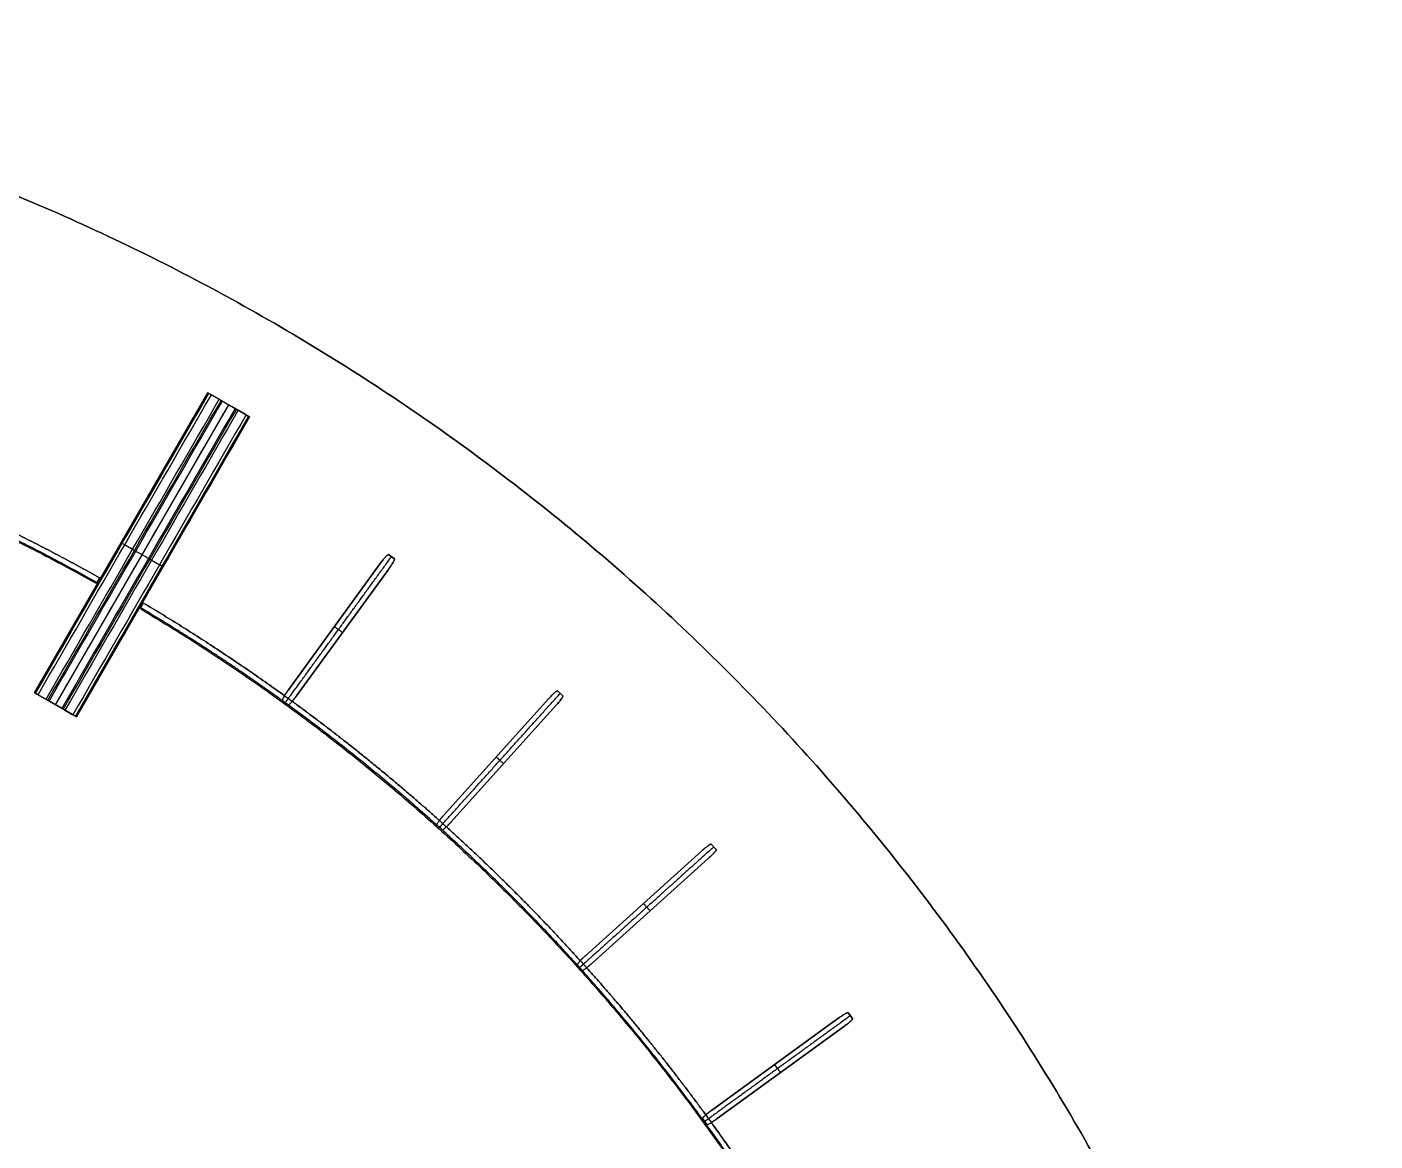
# Model space of a CAD drawing. Header units: millimetres. Extents: x -14 to 14, y 47 to 75.
# Drawn here: x 5.42 to 13.97, y 67.94 to 75 of the extents above; entities that cross this region are included whole.
import ezdxf

# ---------------------------------------------------------------- set-up
doc = ezdxf.new("R2010")
doc.units = ezdxf.units.MM
doc.header["$MEASUREMENT"] = 0
doc.layers.add('Default', color=7, linetype='Continuous')

msp = doc.modelspace()

# ---------------------------------------------------------------- linework, layer by layer
at = {"layer": 'Default', "color": 3}
for p, q in [((6.5677, 72.6809, 0.3021), (6.5677, 72.6809, 0.2157)), ((5.6018, 70.7025, 0.2376), (6.6999, 72.6046, 0.2376)), ((6.6999, 72.6046, 0.2376), (6.6999, 72.6046, 0.2157)), ((6.8321, 72.5283, 0.3021), (6.8321, 72.5283, 0.2157)), ((6.0187, 71.7299, 0.3021), (6.0187, 71.7299, 0.2157)), ((6.283, 71.5772, 0.3021), (6.283, 71.5772, 0.2157)), ((5.4696, 70.7788, 0.3021), (5.4696, 70.7788, 0.2157)), ((5.6018, 70.7025, 0.2376), (5.6018, 70.7025, 0.2157)), ((5.7339, 70.6262, 0.3021), (5.7339, 70.6262, 0.2157))]:
    msp.add_line(p, q, dxfattribs=at)
at = {"layer": 'Default', "color": 6}
for p, q in [((7.75, 71.6274, 0.2157), (7.7124, 71.6548, 0.2157)), ((7.75, 71.6274, 0.2258), (7.7124, 71.6548, 0.2258)), ((7.7124, 71.6548, 0.2207), (7.75, 71.6274, 0.2207)), ((7.7124, 71.6548, 0.2157), (7.7124, 71.6548, 0.2258)), ((7.75, 71.6274, 0.2157), (7.75, 71.6274, 0.2258)), ((7.6608, 71.5982, 0.2157), (7.0785, 70.7968, 0.2157)), ((7.6608, 71.5982, 0.2258), (7.0785, 70.7968, 0.2258)), ((7.0785, 70.7968, 0.2207), (7.6608, 71.5982, 0.2207)), ((7.1299, 70.7594, 0.2157), (7.7121, 71.5608, 0.2157)), ((7.1299, 70.7594, 0.2258), (7.7121, 71.5608, 0.2258)), ((7.7121, 71.5608, 0.2207), (7.1299, 70.7594, 0.2207)), ((7.6608, 71.5982, 0.2157), (7.6608, 71.5982, 0.2258)), ((7.7121, 71.5608, 0.2157), (7.7121, 71.5608, 0.2258)), ((7.0785, 70.7968, 0.2157), (7.0785, 70.7968, 0.2258)), ((8.8185, 70.7591, 0.2157), (8.7838, 70.7903, 0.2157)), ((8.8185, 70.7591, 0.2258), (8.7838, 70.7903, 0.2258)), ((8.7838, 70.7903, 0.2207), (8.8185, 70.7591, 0.2207)), ((8.7838, 70.7903, 0.2157), (8.7838, 70.7903, 0.2258)), ((7.0406, 70.7302, 0.2157), (7.057, 70.716, 0.2157)), ((7.0406, 70.7302, 0.2258), (7.057, 70.716, 0.2258)), ((7.057, 70.716, 0.2157), (7.0776, 70.7019, 0.2157)), ((7.057, 70.716, 0.2258), (7.0776, 70.7019, 0.2258)), ((7.1299, 70.7594, 0.2157), (7.1299, 70.7594, 0.2258)), ((8.7266, 70.7393, 0.2157), (8.0638, 70.0032, 0.2157)), ((8.7266, 70.7393, 0.2258), (8.0638, 70.0032, 0.2258)), ((8.0638, 70.0032, 0.2207), (8.7266, 70.7393, 0.2207)), ((8.111, 69.9607, 0.2157), (8.7738, 70.6968, 0.2157)), ((8.111, 69.9607, 0.2258), (8.7738, 70.6968, 0.2258)), ((8.7738, 70.6968, 0.2207), (8.111, 69.9607, 0.2207)), ((8.7266, 70.7393, 0.2157), (8.7266, 70.7393, 0.2258)), ((8.7738, 70.6968, 0.2157), (8.7738, 70.6968, 0.2258)), ((8.8185, 70.7591, 0.2157), (8.8185, 70.7591, 0.2258)), ((8.0638, 70.0032, 0.2157), (8.0638, 70.0032, 0.2258)), ((8.0191, 69.9409, 0.2157), (8.0537, 69.9098, 0.2157)), ((8.0191, 69.9409, 0.2258), (8.0537, 69.9098, 0.2258)), ((8.111, 69.9607, 0.2157), (8.111, 69.9607, 0.2258)), ((9.6968, 69.7738, 0.2157), (8.9607, 69.111, 0.2157)), ((9.6968, 69.7738, 0.2258), (8.9607, 69.111, 0.2258)), ((8.9607, 69.111, 0.2207), (9.6968, 69.7738, 0.2207)), ((9.6968, 69.7738, 0.2157), (9.6968, 69.7738, 0.2258)), ((9.7903, 69.7838, 0.2157), (9.7591, 69.8185, 0.2157)), ((9.7903, 69.7838, 0.2258), (9.7591, 69.8185, 0.2258)), ((9.7591, 69.8185, 0.2207), (9.7903, 69.7838, 0.2207)), ((9.7591, 69.8185, 0.2157), (9.7591, 69.8185, 0.2258)), ((9.7903, 69.7838, 0.2157), (9.7903, 69.7838, 0.2258)), ((9.0032, 69.0638, 0.2157), (9.7393, 69.7266, 0.2157)), ((9.0032, 69.0638, 0.2258), (9.7393, 69.7266, 0.2258)), ((9.7393, 69.7266, 0.2207), (9.0032, 69.0638, 0.2207)), ((9.7393, 69.7266, 0.2157), (9.7393, 69.7266, 0.2258)), ((8.9098, 69.0537, 0.2157), (8.9242, 69.0362, 0.2157)), ((8.9098, 69.0537, 0.2258), (8.9242, 69.0362, 0.2258)), ((8.9607, 69.111, 0.2157), (8.9607, 69.111, 0.2258)), ((9.0032, 69.0638, 0.2157), (9.0032, 69.0638, 0.2258)), ((8.9242, 69.0362, 0.2157), (8.9405, 69.0187, 0.2157)), ((8.9242, 69.0362, 0.2258), (8.9405, 69.0187, 0.2258)), ((10.5608, 68.7121, 0.2157), (9.7594, 68.1299, 0.2157)), ((10.5608, 68.7121, 0.2258), (9.7594, 68.1299, 0.2258)), ((9.7594, 68.1299, 0.2207), (10.5608, 68.7121, 0.2207)), ((10.5608, 68.7121, 0.2157), (10.5608, 68.7121, 0.2258)), ((10.6548, 68.7124, 0.2157), (10.6274, 68.75, 0.2157)), ((10.6548, 68.7124, 0.2258), (10.6274, 68.75, 0.2258)), ((10.6274, 68.75, 0.2207), (10.6548, 68.7124, 0.2207)), ((10.6274, 68.75, 0.2157), (10.6274, 68.75, 0.2258)), ((10.6548, 68.7124, 0.2157), (10.6548, 68.7124, 0.2258)), ((9.7968, 68.0785, 0.2157), (10.5982, 68.6608, 0.2157)), ((9.7968, 68.0785, 0.2258), (10.5982, 68.6608, 0.2258)), ((10.5982, 68.6608, 0.2207), (9.7968, 68.0785, 0.2207)), ((10.5982, 68.6608, 0.2157), (10.5982, 68.6608, 0.2258)), ((9.7594, 68.1299, 0.2157), (9.7594, 68.1299, 0.2258)), ((9.7028, 68.0783, 0.2157), (9.7302, 68.0406, 0.2157)), ((9.7028, 68.0783, 0.2258), (9.7302, 68.0406, 0.2258)), ((9.7968, 68.0785, 0.2157), (9.7968, 68.0785, 0.2258))]:
    msp.add_line(p, q, dxfattribs=at)
at = {"layer": 'Default', "color": 3}
for points in [[(6.5677, 72.6809), (5.4696, 70.7788)], [(5.4696, 70.7788), (6.5677, 72.6809)], [(6.8321, 72.5283), (6.5677, 72.6809)], [(6.5677, 72.6809), (6.6827, 72.6145)], [(6.64, 72.6392), (6.5897, 72.6682)], [(6.7171, 72.5947), (6.8321, 72.5283)], [(6.8102, 72.5409), (6.7598, 72.57)], [(5.7339, 70.6262), (6.8321, 72.5283)], [(6.8321, 72.5283), (5.7339, 70.6262)], [(5.4696, 70.7788), (5.7339, 70.6262)], [(5.5846, 70.7125), (5.4696, 70.7788)], [(5.4915, 70.7662), (5.5418, 70.7371)], [(5.7339, 70.6262), (5.619, 70.6926)], [(5.6617, 70.6679), (5.712, 70.6389)]]:
    msp.add_lwpolyline(points, dxfattribs=at)
at = {"layer": 'Default', "color": 177}
for points, knots in [([(13.9667, 61, -0.0076), (13.9667, 75, -0.0076), (0, 75, -0.0076), (-13.9667, 75, -0.0076), (-13.9667, 61, -0.0076), (-13.9667, 47, -0.0076), (0, 47, -0.0076), (13.9667, 47, -0.0076), (13.9667, 61, -0.0076)], [0, 0, 0, 21.991149, 21.991149, 43.982297, 43.982297, 65.973446, 65.973446, 87.964594, 87.964594, 87.964594]), ([(13.9667, 61, 0.2176), (13.9667, 47, 0.2176), (0, 47, 0.2176), (-13.9667, 47, 0.2176), (-13.9667, 61, 0.2176), (-13.9667, 75, 0.2176), (0, 75, 0.2176), (13.9667, 75, 0.2176), (13.9667, 61, 0.2176)], [-87.964594, -87.964594, -87.964594, -65.973446, -65.973446, -43.982297, -43.982297, -21.991149, -21.991149, 0, 0, 0]), ([(13.9667, 61, 0.105), (13.9667, 75, 0.105), (0, 75, 0.105), (-13.9667, 75, 0.105), (-13.9667, 61, 0.105), (-13.9667, 47, 0.105), (0, 47, 0.105), (13.9667, 47, 0.105), (13.9667, 61, 0.105)], [0, 0, 0, 21.991149, 21.991149, 43.982297, 43.982297, 65.973446, 65.973446, 87.964594, 87.964594, 87.964594])]:
    msp.add_rational_spline(points, [1, 0.707106781187, 1, 0.707106781187, 1, 0.707106781187, 1, 0.707106781187, 1], degree=2, knots=knots, dxfattribs=at)
at = {"layer": 'Default', "color": 6}
msp.add_rational_spline([(0.1613, 72.9998, 0.2207), (0.5796, 72.9942, 0.2207), (0.9966, 72.9595, 0.2207), (3.5896, 72.7434, 0.2207), (5.8603, 71.4728, 0.2207)], [0.97291138755, 0.98576373043, 1, 0.917593365729, 0.881557578823], degree=2, knots=[55.636794, 55.636794, 55.636794, 56.553061, 56.553061, 61.856868, 61.856868, 61.856868], dxfattribs=at)
at = {"layer": 'Default', "color": 3}
for points, degree in [([(5.4696, 70.7788, 0.3021), (5.8356, 71.4129, 0.3021), (6.2017, 72.0469, 0.3021), (6.5677, 72.6809, 0.3021)], 3), ([(5.476, 70.7751, 0.3163), (5.8421, 71.4091, 0.3163), (6.2081, 72.0432, 0.3163), (6.5742, 72.6772, 0.3163)], 3), ([(5.4915, 70.7662, 0.3221), (5.8576, 71.4002, 0.3221), (6.2236, 72.0342, 0.3221), (6.5897, 72.6682, 0.3221)], 3), ([(5.5418, 70.7371, 0.3221), (5.9079, 71.3711, 0.3221), (6.274, 72.0052, 0.3221), (6.64, 72.6392, 0.3221)], 3), ([(5.5534, 70.7305, 0.3191), (5.9194, 71.3645, 0.3191), (6.2855, 71.9985, 0.3191), (6.6515, 72.6325, 0.3191)], 3), ([(5.5615, 70.7258, 0.3111), (5.9275, 71.3598, 0.3111), (6.2936, 71.9938, 0.3111), (6.6596, 72.6279, 0.3111)], 3), ([(5.6018, 70.7025, 0.2157), (6.1508, 71.6536, 0.2157), (6.6999, 72.6046, 0.2157)], 2), ([(6.7402, 72.5813, 0.3111), (6.3742, 71.9473, 0.3111), (6.0081, 71.3133, 0.3111), (5.642, 70.6793, 0.3111)], 3), ([(6.7483, 72.5767, 0.3191), (6.3822, 71.9426, 0.3191), (6.0162, 71.3086, 0.3191), (5.6501, 70.6746, 0.3191)], 3), ([(6.7598, 72.57, 0.3221), (6.3938, 71.936, 0.3221), (6.0277, 71.302, 0.3221), (5.6617, 70.6679, 0.3221)], 3), ([(6.6596, 72.6279, 0.3111), (6.6731, 72.6201, 0.2866), (6.6865, 72.6123, 0.2621), (6.6999, 72.6046, 0.2376)], 3), ([(6.6999, 72.6046, 0.2376), (6.7133, 72.5968, 0.2621), (6.7268, 72.5891, 0.2866), (6.7402, 72.5813, 0.3111)], 3), ([(6.8102, 72.5409, 0.3221), (6.4441, 71.9069, 0.3221), (6.078, 71.2729, 0.3221), (5.712, 70.6389, 0.3221)], 3), ([(6.8257, 72.532, 0.3163), (6.4596, 71.898, 0.3163), (6.0936, 71.2639, 0.3163), (5.7275, 70.6299, 0.3163)], 3), ([(6.8321, 72.5283, 0.3021), (6.466, 71.8943, 0.3021), (6.1, 71.2602, 0.3021), (5.7339, 70.6262, 0.3021)], 3), ([(6.0187, 71.7299, 0.2157), (6.1508, 71.6536, 0.2157), (6.283, 71.5772, 0.2157)], 2), ([(6.0406, 71.7172, 0.3221), (6.0658, 71.7027, 0.3221), (6.0909, 71.6881, 0.3221)], 2), ([(6.2107, 71.619, 0.3221), (6.2359, 71.6044, 0.3221), (6.2611, 71.5899, 0.3221)], 2), ([(5.6018, 70.7025, 0.2376), (5.5883, 70.7103, 0.2621), (5.5749, 70.718, 0.2866), (5.5615, 70.7258, 0.3111)], 3), ([(5.642, 70.6793, 0.3111), (5.6286, 70.687, 0.2866), (5.6152, 70.6948, 0.2621), (5.6018, 70.7025, 0.2376)], 3)]:
    msp.add_open_spline(points, degree=degree, dxfattribs=at)
for points, weights in [([(6.5677, 72.6809, 0.3021), (6.5677, 72.6809, 0.3221), (6.5897, 72.6682, 0.3221)], [1, 0.707106781187, 1]), ([(6.64, 72.6392, 0.3221), (6.6536, 72.6314, 0.3221), (6.6596, 72.6279, 0.3111)], [1, 0.850650808352, 1]), ([(6.7402, 72.5813, 0.3111), (6.7463, 72.5778, 0.3221), (6.7598, 72.57, 0.3221)], [1, 0.850650808352, 1]), ([(6.7598, 72.57, 0.3221), (6.7463, 72.5778, 0.3221), (6.7402, 72.5813, 0.3111)], [1, 0.850650808352, 1]), ([(6.8102, 72.5409, 0.3221), (6.8321, 72.5283, 0.3221), (6.8321, 72.5283, 0.3021)], [1, 0.707106781187, 1]), ([(5.4915, 70.7662, 0.3221), (5.4696, 70.7788, 0.3221), (5.4696, 70.7788, 0.3021)], [1, 0.707106781187, 1]), ([(5.5615, 70.7258, 0.3111), (5.5554, 70.7293, 0.3221), (5.5418, 70.7371, 0.3221)], [1, 0.850650808352, 1]), ([(5.6617, 70.6679, 0.3221), (5.6481, 70.6758, 0.3221), (5.642, 70.6793, 0.3111)], [1, 0.850650808352, 1]), ([(5.6617, 70.6679, 0.3221), (5.6481, 70.6758, 0.3221), (5.642, 70.6793, 0.3111)], [1, 0.850650808352, 1]), ([(5.7339, 70.6262, 0.3021), (5.7339, 70.6262, 0.3221), (5.712, 70.6389, 0.3221)], [1, 0.707106781187, 1])]:
    msp.add_rational_spline(points, weights, degree=2, dxfattribs=at)
at = {"layer": 'Default', "color": 6}
for points, weights in [([(5.8632, 71.478, 0.2258), (5.3873, 71.7451, 0.2258), (4.8891, 71.9678, 0.2258)], [0.881564457845, 0.888883893841, 0.898115936123]), ([(5.8632, 71.478, 0.2157), (5.3873, 71.7451, 0.2157), (4.8891, 71.9678, 0.2157)], [0.881564457845, 0.888883893838, 0.898115936116]), ([(4.9253, 71.9883, 0.2258), (5.4136, 71.7694, 0.2258), (5.8806, 71.508, 0.2258)], [0.897683845396, 0.88870349032, 0.881550598335]), ([(4.9253, 71.9883, 0.2157), (5.4136, 71.7694, 0.2157), (5.8806, 71.508, 0.2157)], [0.897683845396, 0.88870349032, 0.881550598335]), ([(5.8806, 71.508, 0.2207), (5.4136, 71.7694, 0.2207), (4.9253, 71.9882, 0.2207)], [0.881550598334, 0.888703154559, 0.897683002313]), ([(7.7124, 71.6548, 0.2157), (7.7055, 71.6598, 0.2157), (7.6608, 71.5982, 0.2157)], [1, 0.707106781187, 1]), ([(7.7124, 71.6548, 0.2258), (7.7055, 71.6598, 0.2258), (7.6608, 71.5982, 0.2258)], [1, 0.707106781187, 1]), ([(7.6608, 71.5982, 0.2207), (7.7055, 71.6598, 0.2207), (7.7124, 71.6548, 0.2207)], [1, 0.707106781187, 1]), ([(7.7121, 71.5608, 0.2157), (7.7569, 71.6224, 0.2157), (7.75, 71.6274, 0.2157)], [1, 0.707106781187, 1]), ([(7.7121, 71.5608, 0.2258), (7.7569, 71.6224, 0.2258), (7.75, 71.6274, 0.2258)], [1, 0.707106781187, 1]), ([(7.75, 71.6274, 0.2207), (7.7569, 71.6224, 0.2207), (7.7121, 71.5608, 0.2207)], [1, 0.707106781187, 1]), ([(6.1396, 71.3115, 0.2207), (8.7546, 69.7546, 0.2207), (10.3115, 67.1396, 0.2207)], [0.877439694372, 0.84173082092, 0.859404993042]), ([(7.057, 70.716, 0.2258), (6.6135, 71.0372, 0.2258), (6.1426, 71.3167, 0.2258)], [0.86600523864, 0.870802322361, 0.877447486152]), ([(7.057, 70.716, 0.2157), (6.6135, 71.0372, 0.2157), (6.1426, 71.3167, 0.2157)], [0.866005238563, 0.870802322307, 0.877447486152]), ([(6.1599, 71.3467, 0.2258), (6.6198, 71.073, 0.2258), (7.0535, 70.7595, 0.2258)], [0.877446111325, 0.870970161112, 0.866249470655]), ([(6.1599, 71.3467, 0.2157), (6.6198, 71.073, 0.2157), (7.0535, 70.7595, 0.2157)], [0.877446111325, 0.870970161112, 0.866249470655]), ([(7.0536, 70.7595, 0.2207), (6.6198, 71.073, 0.2207), (6.1599, 71.3467, 0.2207)], [0.866248676518, 0.870969616396, 0.877446111325]), ([(7.0785, 70.7968, 0.2157), (7.0639, 70.7767, 0.2157), (7.0535, 70.7595, 0.2157)], [1, 0.881117360203, 0.858741441199]), ([(7.0785, 70.7968, 0.2258), (7.0639, 70.7767, 0.2258), (7.0535, 70.7595, 0.2258)], [1, 0.881117360211, 0.858741441202]), ([(7.0535, 70.7595, 0.2207), (7.064, 70.7767, 0.2207), (7.0785, 70.7968, 0.2207)], [0.858751476503, 0.88114400597, 1]), ([(8.7838, 70.7903, 0.2157), (8.7776, 70.7959, 0.2157), (8.7266, 70.7393, 0.2157)], [1, 0.707106781187, 1]), ([(8.7838, 70.7903, 0.2258), (8.7776, 70.7959, 0.2258), (8.7266, 70.7393, 0.2258)], [1, 0.707106781187, 1]), ([(8.7266, 70.7393, 0.2207), (8.7776, 70.7959, 0.2207), (8.7838, 70.7903, 0.2207)], [1, 0.707106781187, 1]), ([(7.0535, 70.7595, 0.2157), (7.0371, 70.7327, 0.2157), (7.0406, 70.7302, 0.2157)], [0.858741441199, 0.825989420983, 1]), ([(7.0535, 70.7595, 0.2258), (7.0371, 70.7327, 0.2258), (7.0406, 70.7302, 0.2258)], [0.858741441202, 0.825989420975, 1]), ([(8.9242, 69.0362, 0.2258), (8.079, 69.9742, 0.2258), (7.057, 70.716, 0.2258)], [0.85375632799, 0.855143027541, 0.86600523864]), ([(8.9242, 69.0362, 0.2157), (8.079, 69.9742, 0.2157), (7.057, 70.716, 0.2157)], [0.853756327981, 0.855143027502, 0.866005238563]), ([(7.0776, 70.7019, 0.2157), (7.0811, 70.6994, 0.2157), (7.1022, 70.7241, 0.2157)], [1, 0.825989420983, 0.858741441199]), ([(7.0776, 70.7019, 0.2258), (7.0811, 70.6994, 0.2258), (7.1022, 70.7241, 0.2258)], [1, 0.825989420981, 0.8587414412]), ([(7.1299, 70.7594, 0.2207), (7.1153, 70.7393, 0.2207), (7.1021, 70.724, 0.2207)], [1, 0.880702696861, 0.858586520645]), ([(7.1022, 70.7241, 0.2157), (7.1153, 70.7394, 0.2157), (7.1299, 70.7594, 0.2157)], [0.858741441199, 0.881117360204, 1]), ([(7.1022, 70.7241, 0.2258), (7.1153, 70.7394, 0.2258), (7.1299, 70.7594, 0.2258)], [0.8587414412, 0.881117360205, 1]), ([(7.1022, 70.7241, 0.2258), (7.5874, 70.3697, 0.2258), (8.035, 69.9688, 0.2258)], [0.865726553114, 0.860598125224, 0.857630251141]), ([(7.1022, 70.7241, 0.2157), (7.5874, 70.3697, 0.2157), (8.035, 69.9688, 0.2157)], [0.865726553114, 0.860598125224, 0.857630251141]), ([(8.035, 69.9688, 0.2207), (7.5875, 70.3697, 0.2207), (7.1023, 70.7241, 0.2207)], [0.857630251141, 0.86059794163, 0.865725918627]), ([(8.7738, 70.6968, 0.2157), (8.8247, 70.7534, 0.2157), (8.8185, 70.7591, 0.2157)], [1, 0.707106781187, 1]), ([(8.7738, 70.6968, 0.2258), (8.8247, 70.7534, 0.2258), (8.8185, 70.7591, 0.2258)], [1, 0.707106781187, 1]), ([(8.8185, 70.7591, 0.2207), (8.8247, 70.7534, 0.2207), (8.7738, 70.6968, 0.2207)], [1, 0.707106781187, 1]), ([(8.0638, 70.0032, 0.2157), (8.0472, 69.9848, 0.2157), (8.035, 69.9688, 0.2157)], [1, 0.881117360205, 0.8587414412]), ([(8.0638, 70.0032, 0.2258), (8.0472, 69.9848, 0.2258), (8.035, 69.9688, 0.2258)], [1, 0.881117360206, 0.8587414412]), ([(8.035, 69.9688, 0.2207), (8.0472, 69.9848, 0.2207), (8.0638, 70.0032, 0.2207)], [0.858741441198, 0.881117360201, 1]), ([(8.035, 69.9688, 0.2157), (8.0159, 69.9438, 0.2157), (8.0191, 69.9409, 0.2157)], [0.8587414412, 0.825989420982, 1]), ([(8.035, 69.9688, 0.2258), (8.0159, 69.9438, 0.2258), (8.0191, 69.9409, 0.2258)], [0.8587414412, 0.825989420981, 1]), ([(8.035, 69.9688, 0.2157), (8.0574, 69.9487, 0.2157), (8.0798, 69.9285, 0.2157)], [0.85763024953, 0.857482003328, 0.85733914778]), ([(8.035, 69.9688, 0.2258), (8.0574, 69.9487, 0.2258), (8.0798, 69.9285, 0.2258)], [0.85763024953, 0.857482003328, 0.85733914778]), ([(8.0537, 69.9098, 0.2157), (8.0569, 69.9069, 0.2157), (8.0798, 69.9285, 0.2157)], [1, 0.825989420982, 0.8587414412]), ([(8.0537, 69.9098, 0.2258), (8.0569, 69.9069, 0.2258), (8.0798, 69.9285, 0.2258)], [1, 0.825989420981, 0.8587414412]), ([(8.0798, 69.9285, 0.2157), (8.0944, 69.9423, 0.2157), (8.111, 69.9607, 0.2157)], [0.8587414412, 0.881117360205, 1]), ([(8.0798, 69.9285, 0.2258), (8.0944, 69.9423, 0.2258), (8.111, 69.9607, 0.2258)], [0.8587414412, 0.881117360206, 1]), ([(8.111, 69.9607, 0.2207), (8.0944, 69.9423, 0.2207), (8.0798, 69.9285, 0.2207)], [1, 0.881117360201, 0.858741441198]), ([(8.0798, 69.9285, 0.2258), (8.5253, 69.5253, 0.2258), (8.9285, 69.0798, 0.2258)], [0.857339146228, 0.854499460823, 0.853789816017]), ([(8.0798, 69.9285, 0.2157), (8.5253, 69.5253, 0.2157), (8.9285, 69.0798, 0.2157)], [0.857339146228, 0.854499460823, 0.853789816017]), ([(8.9285, 69.0797, 0.2207), (8.5253, 69.5253, 0.2207), (8.0798, 69.9285, 0.2207)], [0.853789780312, 0.854499389382, 0.857339146228]), ([(9.7591, 69.8185, 0.2157), (9.7534, 69.8247, 0.2157), (9.6968, 69.7738, 0.2157)], [1, 0.707106781187, 1]), ([(9.7591, 69.8185, 0.2258), (9.7534, 69.8247, 0.2258), (9.6968, 69.7738, 0.2258)], [1, 0.707106781187, 1]), ([(9.6968, 69.7738, 0.2207), (9.7534, 69.8247, 0.2207), (9.7591, 69.8185, 0.2207)], [1, 0.707106781187, 1]), ([(9.7393, 69.7266, 0.2157), (9.7959, 69.7776, 0.2157), (9.7903, 69.7838, 0.2157)], [1, 0.707106781187, 1]), ([(9.7393, 69.7266, 0.2258), (9.7959, 69.7776, 0.2258), (9.7903, 69.7838, 0.2258)], [1, 0.707106781187, 1]), ([(9.7903, 69.7838, 0.2207), (9.7959, 69.7776, 0.2207), (9.7393, 69.7266, 0.2207)], [1, 0.707106781187, 1]), ([(8.9285, 69.0798, 0.2157), (8.9069, 69.0569, 0.2157), (8.9098, 69.0537, 0.2157)], [0.8587414412, 0.82598942098, 1]), ([(8.9285, 69.0798, 0.2258), (8.9069, 69.0569, 0.2258), (8.9098, 69.0537, 0.2258)], [0.8587414412, 0.82598942098, 1]), ([(8.9283, 69.0796, 0.2207), (8.9421, 69.0942, 0.2207), (8.9607, 69.111, 0.2207)], [0.85843383856, 0.880287732872, 1]), ([(8.9607, 69.111, 0.2157), (8.9423, 69.0944, 0.2157), (8.9285, 69.0798, 0.2157)], [1, 0.881117360206, 0.8587414412]), ([(8.9607, 69.111, 0.2258), (8.9423, 69.0944, 0.2258), (8.9285, 69.0798, 0.2258)], [1, 0.881117360206, 0.8587414412]), ([(8.9285, 69.0798, 0.2157), (8.9487, 69.0574, 0.2157), (8.9688, 69.035, 0.2157)], [0.853789816017, 0.853754270862, 0.853724069709]), ([(8.9285, 69.0798, 0.2258), (8.9487, 69.0574, 0.2258), (8.9688, 69.035, 0.2258)], [0.853789816017, 0.853754270862, 0.853724069709]), ([(9.0032, 69.0638, 0.2207), (8.9847, 69.0471, 0.2207), (8.9687, 69.0349, 0.2207)], [1, 0.880702683095, 0.858586515541]), ([(8.9688, 69.035, 0.2157), (8.9848, 69.0472, 0.2157), (9.0032, 69.0638, 0.2157)], [0.8587414412, 0.881117360206, 1]), ([(8.9688, 69.035, 0.2258), (8.9848, 69.0472, 0.2258), (9.0032, 69.0638, 0.2258)], [0.8587414412, 0.881117360206, 1]), ([(10.3178, 67.1432, 0.2258), (9.7141, 68.1583, 0.2258), (8.9242, 69.0362, 0.2258)], [0.859406920029, 0.852463482329, 0.85375632799]), ([(10.3178, 67.1432, 0.2157), (9.7141, 68.1583, 0.2157), (8.9242, 69.0362, 0.2157)], [0.859406920029, 0.852463482353, 0.853756327981]), ([(8.9405, 69.0187, 0.2157), (8.9434, 69.0155, 0.2157), (8.9688, 69.035, 0.2157)], [1, 0.82598942098, 0.8587414412]), ([(8.9405, 69.0187, 0.2258), (8.9434, 69.0155, 0.2258), (8.9688, 69.035, 0.2258)], [1, 0.82598942098, 0.8587414412]), ([(8.9688, 69.035, 0.2258), (9.3697, 68.5874, 0.2258), (9.7241, 68.1022, 0.2258)], [0.853724069709, 0.853122087681, 0.854643284933]), ([(8.9688, 69.035, 0.2157), (9.3697, 68.5874, 0.2157), (9.7241, 68.1022, 0.2157)], [0.853724069709, 0.853122087681, 0.854643284933]), ([(9.7241, 68.1022, 0.2207), (9.3697, 68.5874, 0.2207), (8.9688, 69.035, 0.2207)], [0.854643284933, 0.853122093852, 0.853724064825]), ([(10.6274, 68.75, 0.2157), (10.6224, 68.7569, 0.2157), (10.5608, 68.7121, 0.2157)], [1, 0.707106781187, 1]), ([(10.6274, 68.75, 0.2258), (10.6224, 68.7569, 0.2258), (10.5608, 68.7121, 0.2258)], [1, 0.707106781187, 1]), ([(10.5608, 68.7121, 0.2207), (10.6224, 68.7569, 0.2207), (10.6274, 68.75, 0.2207)], [1, 0.707106781187, 1]), ([(10.5982, 68.6608, 0.2157), (10.6598, 68.7055, 0.2157), (10.6548, 68.7124, 0.2157)], [1, 0.707106781187, 1]), ([(10.5982, 68.6608, 0.2258), (10.6598, 68.7055, 0.2258), (10.6548, 68.7124, 0.2258)], [1, 0.707106781187, 1]), ([(10.6548, 68.7124, 0.2207), (10.6598, 68.7055, 0.2207), (10.5982, 68.6608, 0.2207)], [1, 0.707106781187, 1]), ([(9.7594, 68.1299, 0.2157), (9.7394, 68.1153, 0.2157), (9.7241, 68.1022, 0.2157)], [1, 0.881117360208, 0.858741441201]), ([(9.7594, 68.1299, 0.2258), (9.7394, 68.1153, 0.2258), (9.7241, 68.1022, 0.2258)], [1, 0.881117360207, 0.8587414412]), ([(9.7241, 68.1022, 0.2207), (9.7394, 68.1153, 0.2207), (9.7594, 68.1299, 0.2207)], [0.858741441198, 0.881117360202, 1]), ([(9.7241, 68.1022, 0.2157), (9.7003, 68.0818, 0.2157), (9.7028, 68.0783, 0.2157)], [0.858741441201, 0.825989420979, 1]), ([(9.7241, 68.1022, 0.2258), (9.7003, 68.0818, 0.2258), (9.7028, 68.0783, 0.2258)], [0.8587414412, 0.82598942098, 1]), ([(9.7302, 68.0406, 0.2157), (9.7327, 68.0371, 0.2157), (9.7595, 68.0535, 0.2157)], [1, 0.825989420978, 0.858741441201]), ([(9.7302, 68.0406, 0.2258), (9.7327, 68.0371, 0.2258), (9.7595, 68.0535, 0.2258)], [1, 0.825989420953, 0.85874144121]), ([(9.7595, 68.0535, 0.2157), (9.7767, 68.0639, 0.2157), (9.7968, 68.0785, 0.2157)], [0.858741441201, 0.881117360208, 1]), ([(9.7595, 68.0535, 0.2258), (9.7767, 68.0639, 0.2258), (9.7968, 68.0785, 0.2258)], [0.85874144121, 0.881117360233, 1]), ([(9.7968, 68.0785, 0.2207), (9.7767, 68.0639, 0.2207), (9.7595, 68.0535, 0.2207)], [1, 0.881117360205, 0.8587414412]), ([(9.7595, 68.0535, 0.2258), (10.073, 67.6198, 0.2258), (10.3467, 67.1599, 0.2258)], [0.854801449116, 0.856256535563, 0.859408078171]), ([(9.7595, 68.0535, 0.2157), (10.073, 67.6198, 0.2157), (10.3467, 67.1599, 0.2157)], [0.854801449116, 0.856256535563, 0.859408078171]), ([(10.3467, 67.1599, 0.2207), (10.073, 67.6198, 0.2207), (9.7595, 68.0535, 0.2207)], [0.859408078171, 0.856256535563, 0.854801449116])]:
    msp.add_rational_spline(points, weights, degree=2, dxfattribs=at)
for points, degree in [([(7.0779, 70.7419, 0.2157), (7.4045, 71.1915, 0.2157), (7.7312, 71.6411, 0.2157)], 2), ([(7.0779, 70.7419, 0.2258), (7.4045, 71.1915, 0.2258), (7.7312, 71.6411, 0.2258)], 2), ([(5.8632, 71.478, 0.2258), (5.8602, 71.4728, 0.2224), (5.8602, 71.4728, 0.219), (5.8632, 71.478, 0.2157)], 3), ([(5.8806, 71.508, 0.2258), (5.8748, 71.498, 0.2258), (5.869, 71.488, 0.2258), (5.8632, 71.478, 0.2258)], 3), ([(5.8806, 71.508, 0.2157), (5.8748, 71.498, 0.2157), (5.869, 71.488, 0.2157), (5.8632, 71.478, 0.2157)], 3), ([(5.8806, 71.508, 0.2157), (5.8806, 71.508, 0.219), (5.8806, 71.508, 0.2224), (5.8806, 71.508, 0.2258)], 3), ([(6.1426, 71.3167, 0.2157), (6.1396, 71.3115, 0.219), (6.1396, 71.3115, 0.2224), (6.1426, 71.3167, 0.2258)], 3), ([(6.1426, 71.3167, 0.2258), (6.1484, 71.3267, 0.2258), (6.1542, 71.3367, 0.2258), (6.1599, 71.3467, 0.2258)], 3), ([(6.1426, 71.3167, 0.2157), (6.1484, 71.3267, 0.2157), (6.1542, 71.3367, 0.2157), (6.1599, 71.3467, 0.2157)], 3), ([(6.1599, 71.3467, 0.2258), (6.1599, 71.3467, 0.2224), (6.1599, 71.3467, 0.219), (6.1599, 71.3467, 0.2157)], 3), ([(7.421, 71.1601, 0.2157), (7.3953, 71.1788, 0.2157), (7.3696, 71.1975, 0.2157)], 2), ([(7.421, 71.1601, 0.2258), (7.3953, 71.1788, 0.2258), (7.3696, 71.1975, 0.2258)], 2), ([(8.0574, 69.9486, 0.2157), (8.4293, 70.3616, 0.2157), (8.8012, 70.7747, 0.2157)], 2), ([(8.0574, 69.9486, 0.2258), (8.4293, 70.3616, 0.2258), (8.8012, 70.7747, 0.2258)], 2), ([(7.0535, 70.7595, 0.2157), (7.0536, 70.7597, 0.219), (7.0535, 70.7593, 0.2224), (7.0535, 70.7595, 0.2258)], 3), ([(7.0535, 70.7595, 0.2157), (7.0698, 70.7478, 0.2157), (7.086, 70.736, 0.2157), (7.1022, 70.7241, 0.2157)], 3), ([(7.0535, 70.7595, 0.2258), (7.0698, 70.7478, 0.2258), (7.086, 70.736, 0.2258), (7.1022, 70.7241, 0.2258)], 3), ([(7.0595, 70.7165, 0.2157), (7.0687, 70.7292, 0.2157), (7.0779, 70.7419, 0.2157)], 2), ([(7.0595, 70.7165, 0.2258), (7.0687, 70.7292, 0.2258), (7.0779, 70.7419, 0.2258)], 2), ([(7.1022, 70.7241, 0.2258), (7.1022, 70.7241, 0.2224), (7.1022, 70.7239, 0.219), (7.1022, 70.7241, 0.2157)], 3), ([(8.4424, 70.3288, 0.2157), (8.4188, 70.35, 0.2157), (8.3952, 70.3713, 0.2157)], 2), ([(8.4424, 70.3288, 0.2258), (8.4188, 70.35, 0.2258), (8.3952, 70.3713, 0.2258)], 2), ([(8.035, 69.9688, 0.2157), (8.035, 69.9688, 0.219), (8.035, 69.9688, 0.2224), (8.035, 69.9688, 0.2258)], 3), ([(8.0364, 69.9254, 0.2157), (8.0469, 69.937, 0.2157), (8.0574, 69.9486, 0.2157)], 2), ([(8.0364, 69.9254, 0.2258), (8.0469, 69.937, 0.2258), (8.0574, 69.9486, 0.2258)], 2), ([(8.0798, 69.9285, 0.2258), (8.0798, 69.9285, 0.2224), (8.0798, 69.9285, 0.219), (8.0798, 69.9285, 0.2157)], 3), ([(9.7747, 69.8012, 0.2157), (9.3617, 69.4293, 0.2157), (8.9486, 69.0574, 0.2157)], 2), ([(9.7747, 69.8012, 0.2258), (9.3617, 69.4293, 0.2258), (8.9486, 69.0574, 0.2258)], 2), ([(9.3288, 69.4424, 0.2157), (9.35, 69.4188, 0.2157), (9.3713, 69.3952, 0.2157)], 2), ([(9.3288, 69.4424, 0.2258), (9.35, 69.4188, 0.2258), (9.3713, 69.3952, 0.2258)], 2), ([(8.9486, 69.0574, 0.2157), (8.937, 69.0469, 0.2157), (8.9254, 69.0364, 0.2157)], 2), ([(8.9486, 69.0574, 0.2258), (8.937, 69.0469, 0.2258), (8.9254, 69.0364, 0.2258)], 2), ([(8.9285, 69.0798, 0.2157), (8.9283, 69.0796, 0.219), (8.9283, 69.0796, 0.2224), (8.9285, 69.0798, 0.2258)], 3), ([(8.9688, 69.035, 0.2258), (8.9688, 69.035, 0.2224), (8.9686, 69.0349, 0.219), (8.9688, 69.035, 0.2157)], 3), ([(10.6411, 68.7312, 0.2157), (10.1915, 68.4045, 0.2157), (9.7419, 68.0779, 0.2157)], 2), ([(10.6411, 68.7312, 0.2258), (10.1915, 68.4045, 0.2258), (9.7419, 68.0779, 0.2258)], 2), ([(10.1601, 68.421, 0.2157), (10.1788, 68.3953, 0.2157), (10.1975, 68.3696, 0.2157)], 2), ([(10.1601, 68.421, 0.2258), (10.1788, 68.3953, 0.2258), (10.1975, 68.3696, 0.2258)], 2), ([(9.7419, 68.0779, 0.2157), (9.7292, 68.0687, 0.2157), (9.7165, 68.0595, 0.2157)], 2), ([(9.7419, 68.0779, 0.2258), (9.7292, 68.0687, 0.2258), (9.7165, 68.0595, 0.2258)], 2), ([(9.7241, 68.1022, 0.2157), (9.736, 68.086, 0.2157), (9.7478, 68.0698, 0.2157), (9.7595, 68.0535, 0.2157)], 3), ([(9.7241, 68.1022, 0.2157), (9.7241, 68.1022, 0.219), (9.7241, 68.1022, 0.2224), (9.7241, 68.1022, 0.2258)], 3), ([(9.7241, 68.1022, 0.2258), (9.736, 68.086, 0.2258), (9.7478, 68.0698, 0.2258), (9.7595, 68.0535, 0.2258)], 3), ([(9.7595, 68.0535, 0.2258), (9.7595, 68.0535, 0.2224), (9.7595, 68.0535, 0.219), (9.7595, 68.0535, 0.2157)], 3)]:
    msp.add_open_spline(points, degree=degree, dxfattribs=at)

doc.saveas('drawing.dxf')
